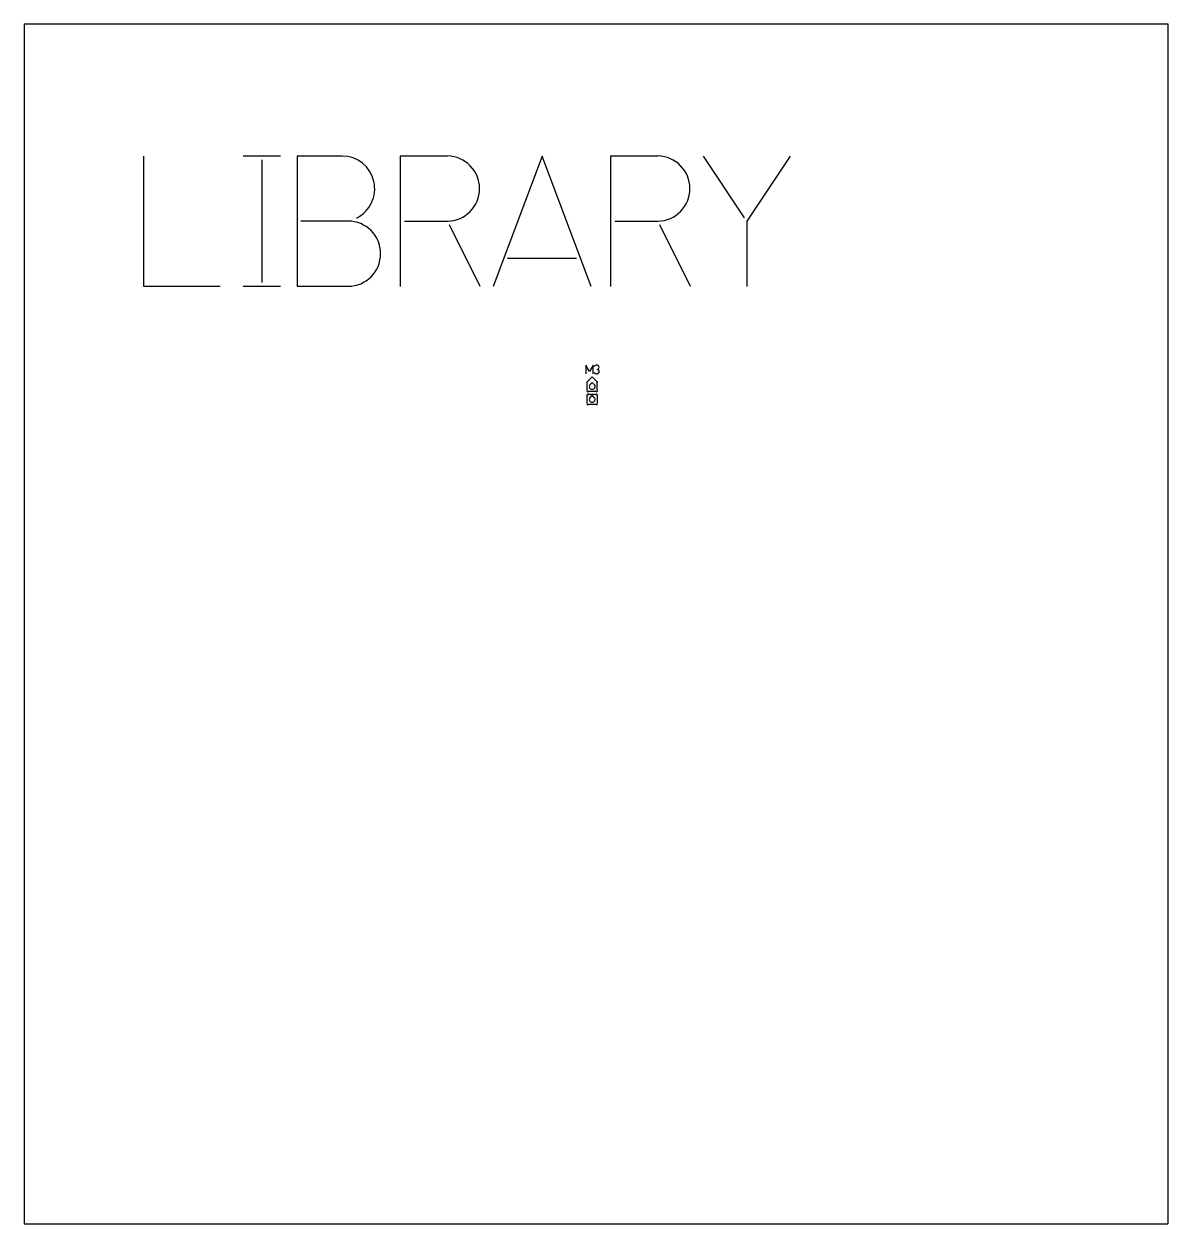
# Model space of a CAD drawing. Header units: inches. Extents: x -146 to 45, y -22 to 80.
# Drawn here: x -66.47 to -41.48, y 33.14 to 59.36 of the extents above; entities that cross this region are included whole.
import ezdxf

# ---------------------------------------------------------------- set-up
doc = ezdxf.new("R2010")
doc.units = ezdxf.units.IN
doc.layers.add('6', color=7, linetype='CONTINUOUS')
doc.layers.add('9', color=7, linetype='CONTINUOUS')

msp = doc.modelspace()

# ---------------------------------------------------------------- linework, layer by layer
at = {"layer": '6', "color": 6, "linetype": 'CONTINUOUS'}
for p, q in [((-54.2, 51.907), (-54.2, 51.717)), ((-54.12, 51.773), (-54.2, 51.907)), ((-54.04, 51.907), (-54.12, 51.773)), ((-54.04, 51.717), (-54.04, 51.907))]:
    msp.add_line(p, q, dxfattribs=at)
for centre, radius, start, end in [((-53.965, 51.787), 0.0686, 216.483, 306.074), ((-53.965, 51.846), 0.0624, 48.9417, 146.028), ((-53.957, 51.86), 0.0474, 279.0881, 360), ((-53.954, 51.766), 0.0476, 19.4344, 84.1143), ((-53.953, 51.86), 0.043, 0, 48.8141), ((-53.952, 51.767), 0.0447, 307.7905, 19.8278)]:
    msp.add_arc(centre, radius, start, end, dxfattribs=at)
at = {"layer": '9', "color": 9, "linetype": 'CONTINUOUS'}
for p, q in [((-66.475, 59.365), (-41.48, 59.365)), ((-66.475, 59.365), (-66.475, 33.137)), ((-41.48, 59.365), (-41.48, 33.137)), ((-63.859, 53.629), (-63.859, 56.479)), ((-60.874, 56.479), (-61.684, 56.479)), ((-61.277, 56.394), (-61.277, 53.715)), ((-60.51, 56.479), (-60.51, 53.633)), ((-59.523, 56.479), (-60.51, 56.479)), ((-58.255, 56.479), (-58.255, 53.629)), ((-57.221, 56.479), (-58.255, 56.479)), ((-55.155, 56.479), (-56.224, 53.629)), ((-54.086, 53.629), (-55.155, 56.479)), ((-53.659, 56.479), (-53.659, 53.629)), ((-52.625, 56.479), (-53.659, 56.479)), ((-50.73, 55.128), (-51.627, 56.479)), ((-49.734, 56.479), (-50.681, 55.054)), ((-59.395, 55.058), (-60.424, 55.058)), ((-58.162, 55.054), (-57.221, 55.054)), ((-56.509, 53.629), (-57.181, 54.973)), ((-53.565, 55.054), (-52.625, 55.054)), ((-51.912, 53.629), (-52.584, 54.973)), ((-50.681, 55.054), (-50.681, 53.629)), ((-54.401, 54.24), (-55.909, 54.24)), ((-62.187, 53.629), (-63.859, 53.629)), ((-60.869, 53.629), (-61.684, 53.629)), ((-60.51, 53.633), (-59.395, 53.633)), ((-54.169, 51.366), (-54.169, 51.53)), ((-54.156, 51.561), (-54.061, 51.656)), ((-54.106, 51.484), (-54.061, 51.529)), ((-54.061, 51.656), (-53.966, 51.561)), ((-54.016, 51.484), (-54.061, 51.529)), ((-53.953, 51.366), (-53.953, 51.53)), ((-54.169, 51.086), (-54.169, 51.233)), ((-53.987, 51.332), (-54.135, 51.332)), ((-53.987, 51.268), (-54.135, 51.268)), ((-54.106, 51.204), (-54.061, 51.249)), ((-54.016, 51.204), (-54.061, 51.249)), ((-53.953, 51.233), (-53.953, 51.086)), ((-53.987, 51.051), (-54.135, 51.051)), ((-66.475, 33.137), (-41.48, 33.137))]:
    msp.add_line(p, q, dxfattribs=at)
for centre, radius, start, end in [((-59.528, 55.764), 0.715, 296.1918, 89.544), ((-57.235, 55.767), 0.713, 271.0953, 88.8959), ((-52.638, 55.767), 0.713, 271.0953, 88.8959), ((-59.395, 54.345), 0.712, 270, 89.9819), ((-54.151, 51.541), 0.0197, 119.1416, 195.8584), ((-54.189, 51.53), 0.0197, 360, 15.8584), ((-54.17, 51.575), 0.0197, 299.1416, 315), ((-54.061, 51.44), 0.063, 135, 270), ((-54.061, 51.44), 0.063, 270, 45), ((-53.952, 51.575), 0.0197, 225, 240.8584), ((-53.971, 51.541), 0.0197, 344.1416, 60.8584), ((-53.933, 51.53), 0.0197, 164.1416, 180), ((-54.155, 51.346), 0.0197, 148.6003, 301.3997), ((-54.155, 51.254), 0.0197, 58.6003, 211.3997), ((-54.189, 51.366), 0.0197, 328.6003, 360), ((-54.189, 51.233), 0.0197, 360, 31.3997), ((-54.135, 51.312), 0.0197, 90, 121.3997), ((-54.135, 51.287), 0.0197, 238.6003, 270), ((-54.061, 51.159), 0.063, 135, 270), ((-54.061, 51.159), 0.063, 270, 45), ((-53.987, 51.312), 0.0197, 58.6003, 90), ((-53.987, 51.287), 0.0197, 270, 301.3997), ((-53.967, 51.346), 0.0197, 238.6003, 31.3997), ((-53.967, 51.254), 0.0197, 328.6003, 121.3997), ((-53.933, 51.366), 0.0197, 180, 211.3997), ((-53.933, 51.233), 0.0197, 148.6003, 180), ((-54.155, 51.065), 0.0197, 148.6003, 301.3997), ((-54.189, 51.086), 0.0197, 328.6003, 360), ((-54.135, 51.032), 0.0197, 90, 121.3997), ((-53.987, 51.032), 0.0197, 58.6003, 90), ((-53.967, 51.065), 0.0197, 238.6003, 31.3997), ((-53.933, 51.086), 0.0197, 180, 211.3997)]:
    msp.add_arc(centre, radius, start, end, dxfattribs=at)

doc.saveas('drawing.dxf')
